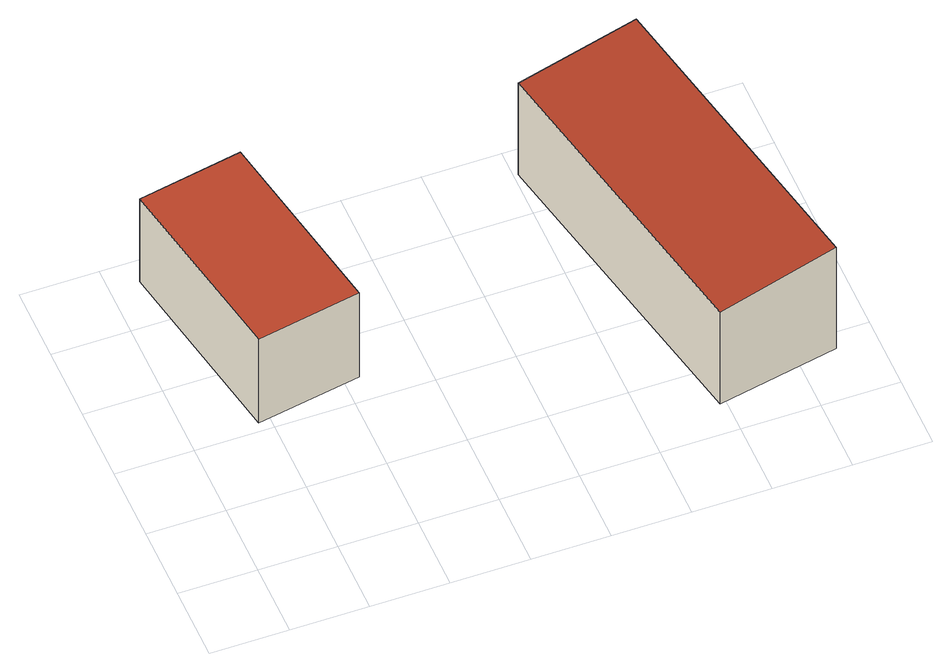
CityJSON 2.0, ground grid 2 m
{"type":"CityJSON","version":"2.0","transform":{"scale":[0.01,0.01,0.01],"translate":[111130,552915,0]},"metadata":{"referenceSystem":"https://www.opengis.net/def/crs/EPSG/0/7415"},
"CityObjects":{
"building1":{"type":"Building","attributes":{"+val3dity-validation":{"geometries":[{"geometryIndex":0}],"validity":true},"b3_dak_type":"horizontal","b3_extrusie":"standard","b3_h_dak_50p":3.11,"b3_h_dak_70p":3.12,"b3_h_dak_max":3.17,"b3_h_dak_min":3.04,"b3_h_maaiveld":0.234,"b3_is_glas_dak":false,"b3_kas_warenhuis":false,"b3_kwaliteitsindicator":true,"b3_mutatie_ahn3_ahn4":false,"b3_mutatie_ahn4_ahn5":false,"b3_n_nok":0,"b3_n_vlakken":1,"b3_opp_buitenmuur":45.68,"b3_opp_dak_plat":14.3,"b3_opp_dak_schuin":0,"b3_opp_grond":14.3,"b3_opp_scheidingsmuur":0,"b3_rmse_lod12":0.0313,"b3_rmse_lod13":0.0313,"b3_rmse_lod22":0.0291,"b3_t_run":36,"b3_val3dity_lod12":"[]","b3_val3dity_lod13":"[]","b3_val3dity_lod22":"[]","b3_volume_lod12":41.18,"b3_volume_lod13":41.18,"b3_volume_lod22":41.07,"geconstateerd":false,"oorspronkelijkbouwjaar":1997,"status":"Pand in gebruik"},"children":["building1-1"]},
"building1-1":{"type":"BuildingPart","attributes":{"+val3dity-validation":{"geometries":[{"geometryIndex":0},{"geometryIndex":1},{"geometryIndex":2}],"validity":true}},"parents":["building1"],"geometry":[{"type":"Solid","lod":"2.2","boundaries":[[[[0,1,2,3]],[[4,2,1,5]],[[6,3,2,4]],[[7,0,3,6]],[[5,1,0,7]],[[5,7,6,4]]]],"semantics":{"surfaces":[{"type":"GroundSurface"},{"type":"WallSurface","on_footprint_edge":true},{"type":"RoofSurface","b3_azimut":4.16,"b3_h_dak_50p":3.1,"b3_h_dak_70p":3.11,"b3_h_dak_max":3.12,"b3_h_dak_min":3.09,"b3_hellingshoek":0.315}],"values":[[0,1,1,1,1,2]]}}]},
"building2":{"type":"Building","attributes":{"+val3dity-validation":{"geometries":[{"geometryIndex":0}],"validity":false},"b3_dak_type":"slanted","b3_extrusie":"standard","b3_h_dak_50p":3.56,"b3_h_dak_70p":3.63,"b3_h_dak_max":3.72,"b3_h_dak_min":3.38,"b3_h_maaiveld":0.231,"b3_is_glas_dak":false,"b3_kas_warenhuis":false,"b3_kwaliteitsindicator":true,"b3_mutatie_ahn3_ahn4":false,"b3_mutatie_ahn4_ahn5":false,"b3_n_nok":0,"b3_n_vlakken":1,"b3_opp_buitenmuur":77.91,"b3_opp_dak_plat":0,"b3_opp_dak_schuin":27.4,"b3_opp_grond":27.26,"b3_opp_scheidingsmuur":0,"b3_rmse_lod12":0.117,"b3_rmse_lod13":0.117,"b3_rmse_lod22":0.02,"b3_t_run":48,"b3_val3dity_lod12":"[]","b3_val3dity_lod13":"[]","b3_val3dity_lod22":"[]","b3_volume_lod12":92.31,"b3_volume_lod13":92.31,"b3_volume_lod22":90.63,"geconstateerd":false,"oorspronkelijkbouwjaar":1987,"status":"Pand in gebruik"},"children":["building2-1"]},
"building2-1":{"type":"BuildingPart","attributes":{"+val3dity-validation":{"geometries":[{"geometryIndex":0}],"validity":false}},"parents":["building2"],"geometry":[{"type":"Solid","lod":"2.2","boundaries":[[[[8,9,10,11]],[[12,10,9,13]],[[14,11,10,12]],[[15,8,11,14]],[[13,9,8,15]],[[13,15,14,12]]]],"semantics":{"surfaces":[{"type":"GroundSurface"},{"type":"WallSurface","on_footprint_edge":true},{"type":"RoofSurface","b3_azimut":258.58,"b3_h_dak_50p":3.56,"b3_h_dak_70p":3.63,"b3_h_dak_max":3.74,"b3_h_dak_min":3.37,"b3_hellingshoek":5.8}],"values":[[0,1,1,1,1,2]]}}]}
},
"vertices":[
[75,936,23],[345,986,23],[439,474,23],[169,425,23],[439,474,312],[345,986,309],[169,425,312],[75,936,309],
[1012,925,23],[1328,983,23],[1498,151,23],[1185,89,23],[1498,151,372],[1328,983,372],[1185,89,339],[1012,925,339]
]}
